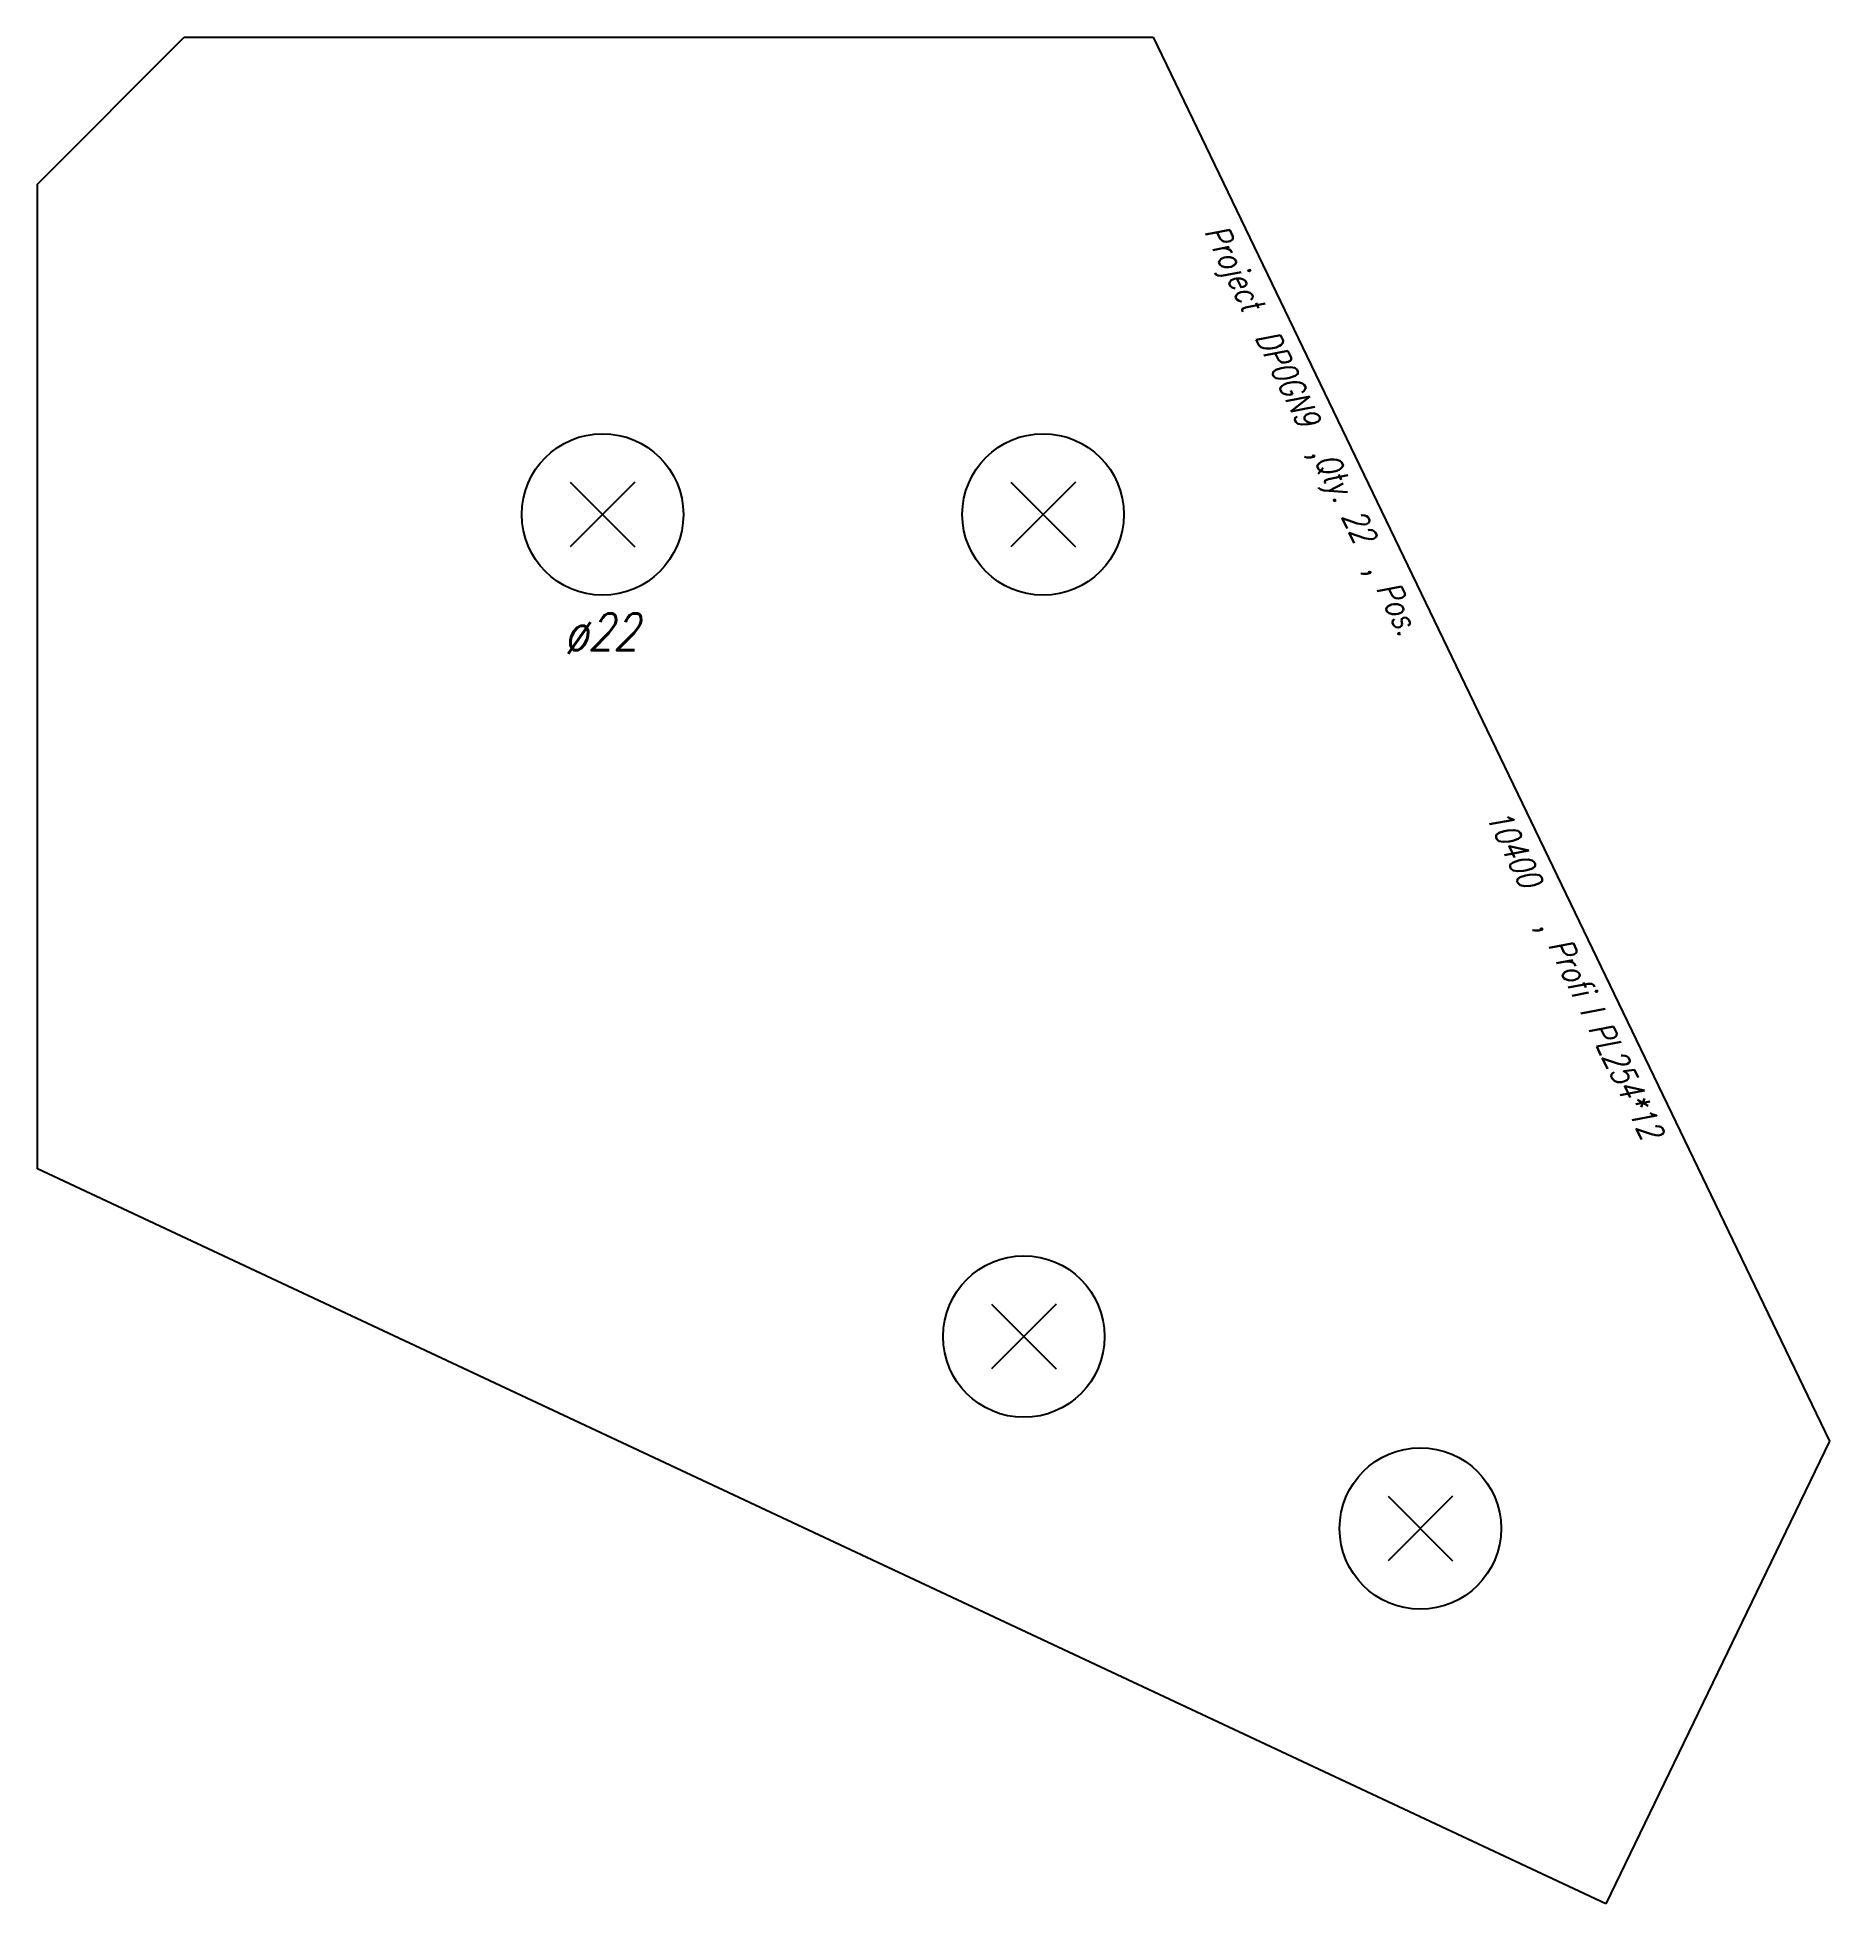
# Model space of a CAD drawing. Extents: x 0 to 244, y -127 to 127.
import ezdxf

# ---------------------------------------------------------------- set-up
doc = ezdxf.new("R2010")
doc.units = 0
doc.header["$LTSCALE"] = 10
for name, color, linetype in [('BEZ_SCHRAUBEN', 7, 'CONTINUOUS'), ('SCHRAUBEN', 7, 'CONTINUOUS'), ('TEILE', 7, 'CONTINUOUS'), ('UNTERSCHRIFT', 7, 'CONTINUOUS')]:
    doc.layers.add(name, color=color, linetype=linetype)
doc.styles.get("Standard").update_dxf_attribs({"font": 'ROMANS'})

msp = doc.modelspace()

# ---------------------------------------------------------------- linework, layer by layer
at = {"layer": 'SCHRAUBEN', "color": 6}
for p, q in [((81.393768, 66.53212), (72.593765, 57.732121)), ((72.593765, 66.53212), (81.393768, 57.732121)), ((141.393753, 66.53212), (132.593765, 57.732121)), ((132.593765, 66.53212), (141.393753, 57.732121)), ((138.777008, -45.474007), (129.97702, -54.274006)), ((129.97702, -45.474007), (138.777008, -54.274006)), ((192.780396, -71.620415), (183.980392, -80.42041)), ((183.980392, -71.620415), (192.780396, -80.42041))]:
    msp.add_line(p, q, dxfattribs=at)
at = {"layer": 'SCHRAUBEN', "color": 2}
for centre in [(76.993767, 62.132118), (136.993759, 62.132118), (134.377014, -49.874004), (188.380402, -76.020416)]:
    msp.add_circle(centre, 11, dxfattribs=at)
at = {"layer": 'TEILE', "color": 2}
for p, q in [((-0.000314, 107.132179), (19.999685, 127.132179)), ((19.999685, 127.132179), (151.99971, 127.132179)), ((151.99971, 127.132179), (244.134995, -64.128258)), ((-0.000326, -27.038116), (-0.000314, 107.132179)), ((213.63089, -127.132179), (-0.000326, -27.038116)), ((244.134995, -64.128258), (213.63089, -127.132179))]:
    msp.add_line(p, q, dxfattribs=at)

# ---------------------------------------------------------------- texts
at = {"layer": 'BEZ_SCHRAUBEN', "color": 2, "oblique": 15, "width": 0.8}
msp.add_text(' ø22', height=5, dxfattribs=at).set_placement((68.993759, 43.632126))
at = {"layer": 'UNTERSCHRIFT', "color": 2, "oblique": 15, "width": 0.8}
for s, height, rotation, p in [('Project  DP0GN9  ,Qty. 22  , Pos. ', 3.250001, -64.278625, (158.921722, 100.666061)), ('10400', 3.249999, -64.278679, (197.286896, 21.025158)), ('  , Profi l PL254*12', 3.249999, -64.278679, (202.928833, 9.313258))]:
    msp.add_text(s, height=height, rotation=rotation, dxfattribs=at).set_placement(p)

doc.saveas('drawing.dxf')
